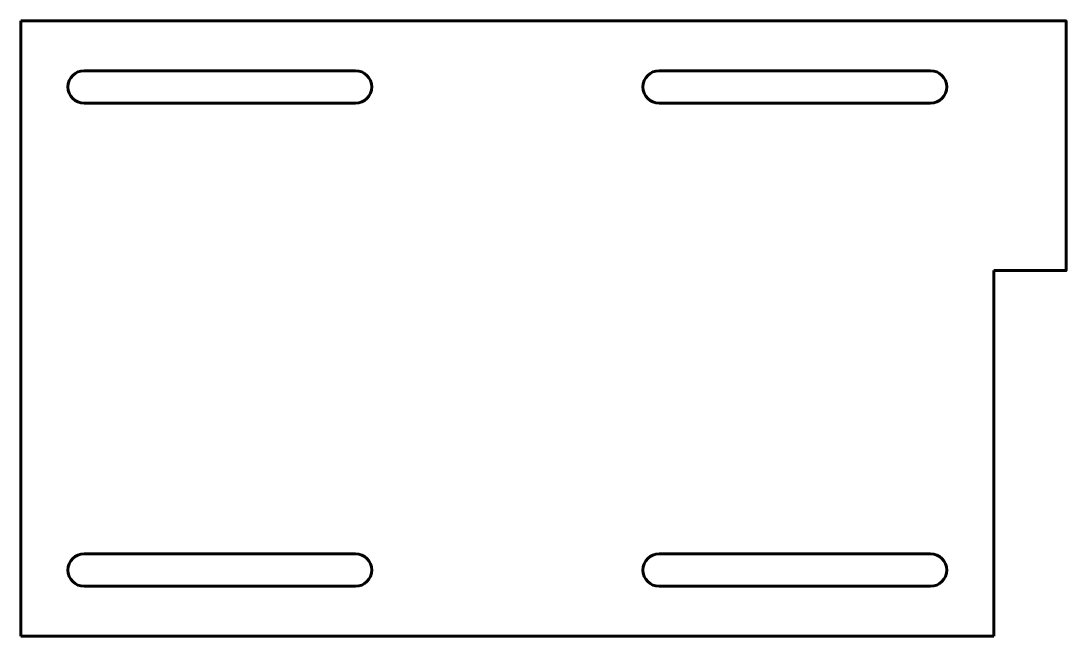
# Model space of a CAD drawing. Header units: millimetres. Extents: x 0 to 578, y 0 to 340.
import ezdxf

# ---------------------------------------------------------------- set-up
doc = ezdxf.new("R2010")
doc.units = ezdxf.units.MM
doc.linetypes.add('K5LT32768', pattern=[0])
doc.linetypes.add('K5LT_BASIC', pattern=[0])
doc.layers.add('Системный слой', color=7, linetype='Continuous')

msp = doc.modelspace()

# ---------------------------------------------------------------- linework, layer by layer
at = {"color": 150, "linetype": 'K5LT32768', "lineweight": 60, "true_color": 0x0080ff}
for p, q in [((0, 340), (538, 340)), ((0, 0), (0, 340)), ((35, 312.5), (185, 312.5)), ((353, 312.5), (503, 312.5)), ((185, 294.5), (35, 294.5)), ((503, 294.5), (353, 294.5)), ((538, 202), (538, 0)), ((35, 45.5), (185, 45.5)), ((353, 45.5), (503, 45.5)), ((185, 27.5), (35, 27.5)), ((503, 27.5), (353, 27.5)), ((538, 0), (0, 0))]:
    msp.add_line(p, q, dxfattribs=at)
for centre, start, end in [((35, 303.5), 90, 270), ((185, 303.5), 270, 90), ((353, 303.5), 90, 270), ((503, 303.5), 270, 90), ((35, 36.5), 90, 270), ((185, 36.5), 270, 90), ((353, 36.5), 90, 270), ((503, 36.5), 270, 90)]:
    msp.add_arc(centre, 9, start, end, dxfattribs=at)
at = {"layer": 'Системный слой', "color": 150, "linetype": 'K5LT_BASIC', "lineweight": 60, "true_color": 0x0080ff}
msp.add_lwpolyline([(538, 202), (578, 202), (578, 340), (538, 340)], dxfattribs=at)

doc.saveas('drawing.dxf')
